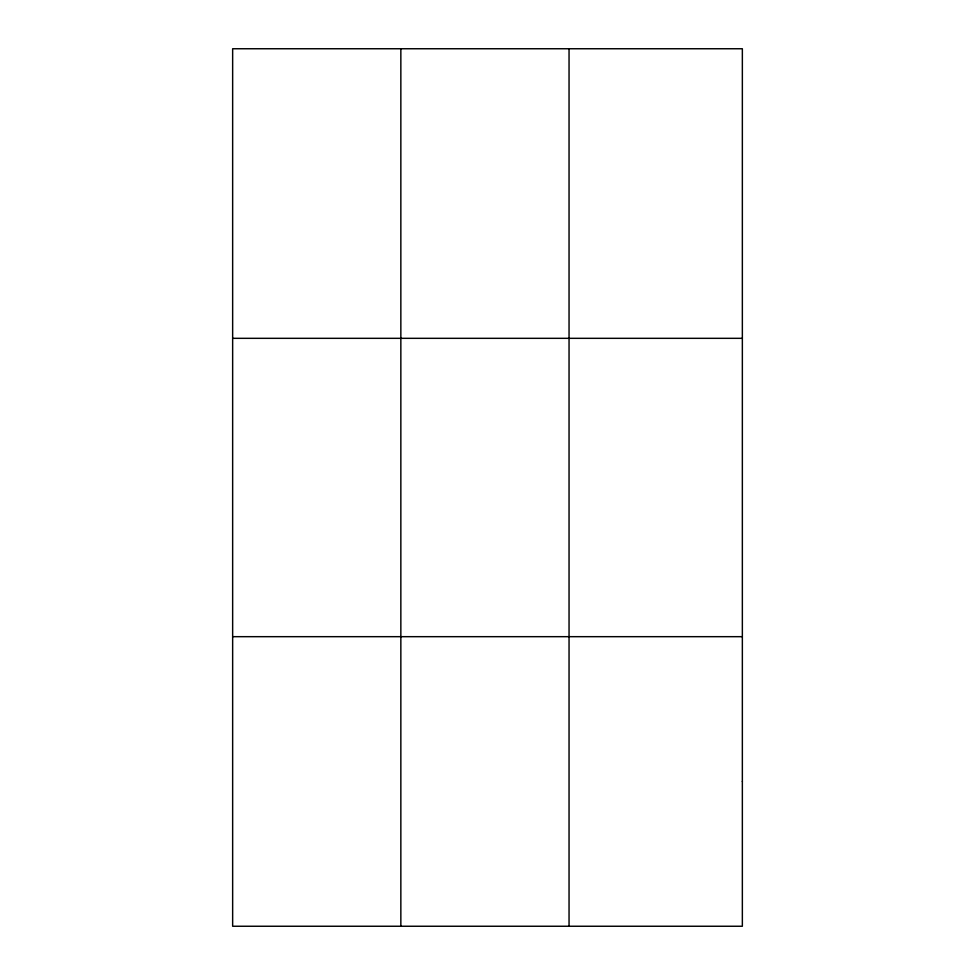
<?xml version="1.0" encoding="UTF-8"?>
<svg xmlns="http://www.w3.org/2000/svg" width="975" height="975" viewBox="0 0 975 975"><rect width="100%" height="100%" fill="white"/><g stroke="black" fill="none" stroke-linecap="round" stroke-linejoin="round"><path stroke-width="1.46" d="M400.847 48.75L400.847 926.25M569.047 48.75L569.047 926.25M232.647 338.325L742.353 338.325M232.647 636.675L742.353 636.675M742.353 781.463L742.353 926.25L232.647 926.25L232.647 48.75L742.353 48.75L742.353 781.463"/></g></svg>
